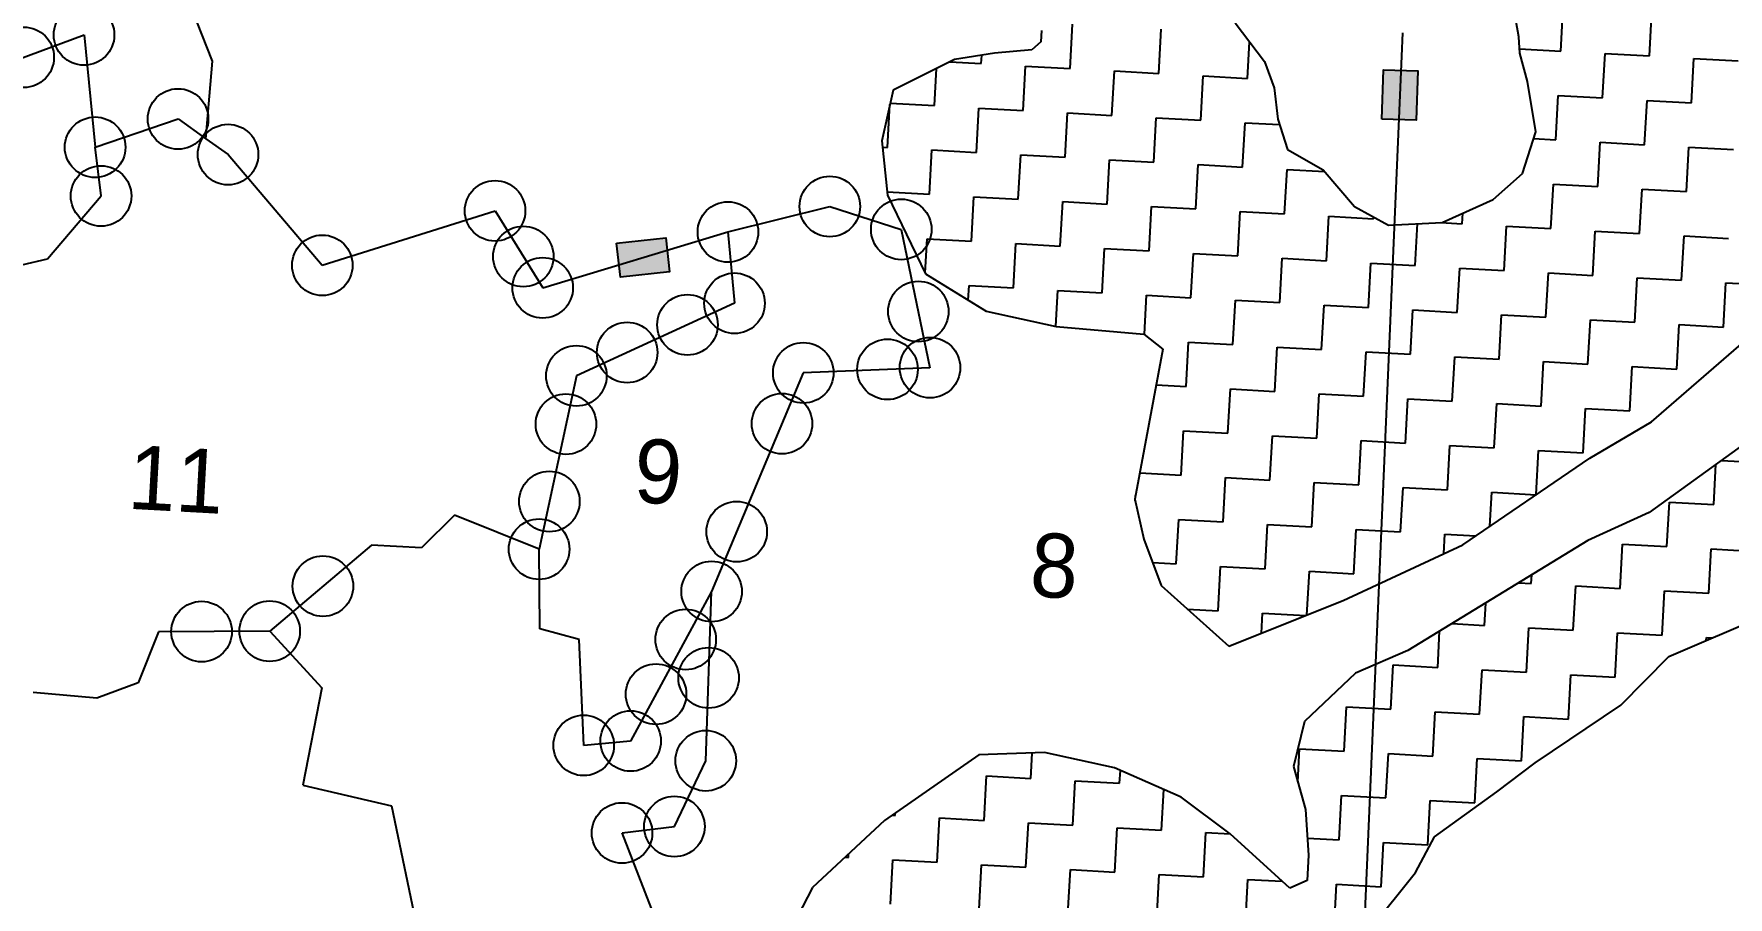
# Model space of a CAD drawing. Header units: metres. Extents: x 277693 to 280943, y 2038920 to 2043234.
# Drawn here: x 279061.3 to 279542.1, y 2039971.3 to 2040216.4 of the extents above; entities that cross this region are included whole.
import ezdxf
from ezdxf.enums import TextEntityAlignment as Align

# ---------------------------------------------------------------- set-up
doc = ezdxf.new("R2010")
doc.units = ezdxf.units.M
doc.header["$MEASUREMENT"] = 0
for name, color, linetype in [('POLY_HATCH', 12, 'Continuous'), ('POLY_PARCEL', 6, 'Continuous'), ('TEXT_PARCEL', 7, 'Continuous')]:
    doc.layers.add(name, color=color, linetype=linetype)
doc.styles.add('TEXT_MAP', font='KRDEV050.TTF', dxfattribs={"height": 2.5})

# ---------------------------------------------------------------- blocks, each defined once
blk = doc.blocks.new('344')
for points in [[(279453.55, 2040191.81), (279454.04, 2040205.84), (279444.33, 2040206.18), (279443.84, 2040192.15)], [(279227.75, 2040147.26), (279241.71, 2040148.79), (279240.65, 2040158.45), (279226.69, 2040156.91)]]:
    blk.add_hatch(color=256).paths.add_polyline_path(points)
for points in [[(279443.84, 2040192.15), (279444.33, 2040206.18), (279454.04, 2040205.84), (279453.55, 2040191.81)], [(279226.69, 2040156.91), (279240.65, 2040158.45), (279241.71, 2040148.79), (279227.75, 2040147.26)]]:
    blk.add_lwpolyline(points, close=True)
for centre in [(279075.54, 2040216.05), (279058.42, 2040209.7), (279102.22, 2040192.2), (279078.68, 2040184.17), (279116.4, 2040182.09), (279080.37, 2040170.33), (279192.17, 2040166.13), (279287.18, 2040167.36), (279307.46, 2040160.84), (279258.28, 2040160.11), (279200.2, 2040153.16), (279143.16, 2040150.66), (279205.7, 2040144.26), (279260.12, 2040139.88), (279312.3, 2040137.55), (279246.8, 2040133.76), (279229.66, 2040125.89), (279215.25, 2040119.27), (279279.66, 2040120.14), (279303.54, 2040121.11), (279315.61, 2040121.59), (279212.3, 2040105.57), (279273.61, 2040105.69), (279207.59, 2040083.61), (279260.76, 2040075.03), (279204.68, 2040070.07), (279143.33, 2040059.58), (279253.64, 2040058.04), (279108.9, 2040046.67), (279128.22, 2040046.78), (279246.28, 2040044.44), (279252.79, 2040033.54), (279237.87, 2040028.91), (279217.33, 2040014.37), (279230.66, 2040015.6), (279251.97, 2040010), (279228.22, 2039989.5), (279243.08, 2039991.34)]:
    blk.add_circle(centre, 8.59)
at = {"layer": 'POLY_HATCH'}
for p, q in [((279482.72, 2040215.56), (279481.53, 2040222.44)), ((279347.21, 2040217.35), (279347.03, 2040214.14)), ((279402.24, 2040219.48), (279410.54, 2040208.55)), ((279347.03, 2040214.14), (279344.49, 2040211.86)), ((279482.99, 2040210.84), (279482.72, 2040215.56)), ((279322.57, 2040209.04), (279305.16, 2040200.33)), ((279333.95, 2040210.83), (279322.57, 2040209.04)), ((279344.49, 2040211.86), (279333.95, 2040210.83)), ((279410.54, 2040208.55), (279413.27, 2040201.06)), ((279485.17, 2040202.86), (279482.99, 2040210.84)), ((279487.52, 2040188.59), (279485.17, 2040202.86)), ((279305.16, 2040200.33), (279301.95, 2040186.01)), ((279413.27, 2040201.06), (279414.35, 2040192.1)), ((279414.35, 2040192.1), (279417.03, 2040183.57)), ((279483.73, 2040176.75), (279487.52, 2040188.59)), ((279301.95, 2040186.01), (279303.52, 2040170.61)), ((279417.03, 2040183.57), (279427.19, 2040177.78)), ((279427.19, 2040177.78), (279436.04, 2040167.34)), ((279475.46, 2040169.35), (279483.73, 2040176.75)), ((279303.52, 2040170.61), (279314.38, 2040148.26)), ((279460.95, 2040162.82), (279475.46, 2040169.35)), ((279436.04, 2040167.34), (279445.71, 2040162.09)), ((279445.71, 2040162.09), (279460.95, 2040162.82)), ((279314.38, 2040148.26), (279331.53, 2040137.64)), ((279331.53, 2040137.64), (279351.45, 2040133.32)), ((279351.45, 2040133.32), (279376.32, 2040131.14)), ((279376.32, 2040131.14), (279381.72, 2040126.82)), ((279381.72, 2040126.82), (279373.74, 2040084.3)), ((279520.34, 2040106.24), (279546.58, 2040128.96)), ((279502.84, 2040095.92), (279520.34, 2040106.24)), ((279546.55, 2040099.91), (279519.68, 2040080.45)), ((279466.81, 2040071.32), (279502.84, 2040095.92)), ((279373.74, 2040084.3), (279376.33, 2040072.88)), ((279519.68, 2040080.45), (279502.31, 2040072.54)), ((279376.33, 2040072.88), (279381.25, 2040059.71)), ((279432.89, 2040055.47), (279466.81, 2040071.32)), ((279502.31, 2040072.54), (279451.24, 2040041.26)), ((279381.25, 2040059.71), (279400.46, 2040042.54)), ((279400.46, 2040042.54), (279432.89, 2040055.47)), ((279525.3, 2040039.55), (279556.69, 2040053.13)), ((279451.24, 2040041.26), (279436.38, 2040034.83)), ((279511.64, 2040025.8), (279525.3, 2040039.55)), ((279436.38, 2040034.83), (279421.91, 2040021.13)), ((279487.36, 2040009.41), (279511.64, 2040025.8)), ((279421.91, 2040021.13), (279418.79, 2040008.41)), ((279329.49, 2040011.72), (279302.66, 2039993.06)), ((279348.06, 2040012.31), (279329.49, 2040011.72)), ((279367.98, 2040007.99), (279348.06, 2040012.31)), ((279386.87, 2039999.69), (279367.98, 2040007.99)), ((279418.79, 2040008.41), (279422.15, 2039996.14)), ((279476.43, 2040001.15), (279487.36, 2040009.41)), ((279458.79, 2039988.43), (279476.43, 2040001.15)), ((279400.81, 2039989.26), (279386.87, 2039999.69)), ((279422.15, 2039996.14), (279423.05, 2039983.2)), ((279302.66, 2039993.06), (279282.26, 2039974.04)), ((279417.69, 2039973.82), (279400.81, 2039989.26)), ((279453.4, 2039978.25), (279458.79, 2039988.43)), ((279423.05, 2039983.2), (279422.65, 2039975.97)), ((279440.41, 2039962.05), (279453.4, 2039978.25)), ((279282.26, 2039974.04), (279257.75, 2039926.82)), ((279422.65, 2039975.97), (279417.69, 2039973.82))]:
    blk.add_line(p, q, dxfattribs=at)
at = {"layer": 'POLY_HATCH', "linetype": 'Continuous'}
for p, q in [((279494.59, 2040211.46), (279495.29, 2040224.06)), ((279519.78, 2040210.08), (279520.48, 2040222.67)), ((279355.35, 2040206.51), (279356.04, 2040219.11)), ((279380.54, 2040205.12), (279381.23, 2040217.72)), ((279405.73, 2040203.73), (279406.3, 2040214.13)), ((279321.27, 2040208.39), (279330.16, 2040207.9)), ((279330.16, 2040207.9), (279330.29, 2040210.25)), ((279482.91, 2040212.11), (279494.59, 2040211.46)), ((279506.49, 2040198.17), (279507.19, 2040210.77)), ((279507.19, 2040210.77), (279519.78, 2040210.08)), ((279531.68, 2040196.78), (279532.38, 2040209.38)), ((279532.38, 2040209.38), (279544.97, 2040208.69)), ((279316.87, 2040196), (279317.45, 2040206.48)), ((279342.06, 2040194.61), (279342.75, 2040207.21)), ((279342.75, 2040207.21), (279355.35, 2040206.51)), ((279367.25, 2040193.22), (279367.94, 2040205.82)), ((279367.94, 2040205.82), (279380.54, 2040205.12)), ((279392.44, 2040191.83), (279393.14, 2040204.43)), ((279393.14, 2040204.43), (279405.73, 2040203.73)), ((279493.2, 2040186.27), (279493.9, 2040198.87)), ((279493.9, 2040198.87), (279506.49, 2040198.17)), ((279303.58, 2040184.1), (279304.25, 2040196.28)), ((279304.34, 2040196.69), (279316.87, 2040196)), ((279328.77, 2040182.71), (279329.46, 2040195.3)), ((279329.46, 2040195.3), (279342.06, 2040194.61)), ((279353.96, 2040181.32), (279354.65, 2040193.92)), ((279354.65, 2040193.92), (279367.25, 2040193.22)), ((279518.39, 2040184.88), (279519.09, 2040197.48)), ((279519.09, 2040197.48), (279531.68, 2040196.78)), ((279379.15, 2040179.93), (279379.84, 2040192.53)), ((279379.84, 2040192.53), (279392.44, 2040191.83)), ((279404.34, 2040178.54), (279405.04, 2040191.14)), ((279405.04, 2040191.14), (279414.82, 2040190.6)), ((279302.13, 2040184.18), (279303.58, 2040184.1)), ((279486.89, 2040186.62), (279493.2, 2040186.27)), ((279505.1, 2040172.98), (279505.8, 2040185.58)), ((279505.8, 2040185.58), (279518.39, 2040184.88)), ((279530.29, 2040171.59), (279530.99, 2040184.19)), ((279530.99, 2040184.19), (279543.59, 2040183.49)), ((279315.48, 2040170.81), (279316.17, 2040183.4)), ((279316.17, 2040183.4), (279328.77, 2040182.71)), ((279340.67, 2040169.42), (279341.36, 2040182.01)), ((279341.36, 2040182.01), (279353.96, 2040181.32)), ((279365.86, 2040168.03), (279366.55, 2040180.63)), ((279366.55, 2040180.63), (279379.15, 2040179.93)), ((279391.05, 2040166.64), (279391.75, 2040179.24)), ((279391.75, 2040179.24), (279404.34, 2040178.54)), ((279416.24, 2040165.25), (279416.94, 2040177.85)), ((279416.94, 2040177.85), (279427.63, 2040177.26)), ((279303.43, 2040171.47), (279315.48, 2040170.81)), ((279327.38, 2040157.52), (279328.07, 2040170.11)), ((279328.07, 2040170.11), (279340.67, 2040169.42)), ((279491.81, 2040161.08), (279492.51, 2040173.68)), ((279492.51, 2040173.68), (279505.1, 2040172.98)), ((279517, 2040159.69), (279517.7, 2040172.29)), ((279517.7, 2040172.29), (279530.29, 2040171.59)), ((279352.57, 2040156.13), (279353.26, 2040168.72)), ((279353.26, 2040168.72), (279365.86, 2040168.03)), ((279377.76, 2040154.74), (279378.46, 2040167.33)), ((279378.46, 2040167.33), (279391.05, 2040166.64)), ((279402.95, 2040153.35), (279403.65, 2040165.95)), ((279403.65, 2040165.95), (279416.24, 2040165.25)), ((279428.14, 2040151.96), (279428.84, 2040164.56)), ((279428.84, 2040164.56), (279441.43, 2040163.86)), ((279441.43, 2040163.86), (279441.46, 2040164.4)), ((279466.62, 2040162.47), (279466.79, 2040165.45)), ((279453.33, 2040150.57), (279453.99, 2040162.49)), ((279460.6, 2040162.8), (279466.62, 2040162.47)), ((279478.52, 2040149.18), (279479.22, 2040161.78)), ((279479.22, 2040161.78), (279491.81, 2040161.08)), ((279503.71, 2040147.79), (279504.41, 2040160.39)), ((279504.41, 2040160.39), (279517, 2040159.69)), ((279314.25, 2040148.52), (279314.78, 2040158.21)), ((279314.78, 2040158.21), (279327.38, 2040157.52)), ((279339.28, 2040144.23), (279339.97, 2040156.82)), ((279339.97, 2040156.82), (279352.57, 2040156.13)), ((279364.47, 2040142.84), (279365.17, 2040155.43)), ((279365.17, 2040155.43), (279377.76, 2040154.74)), ((279528.91, 2040146.4), (279529.6, 2040159)), ((279529.6, 2040159), (279542.2, 2040158.3)), ((279389.66, 2040141.45), (279390.36, 2040154.04)), ((279390.36, 2040154.04), (279402.95, 2040153.35)), ((279414.85, 2040140.06), (279415.55, 2040152.66)), ((279415.55, 2040152.66), (279428.14, 2040151.96)), ((279440.04, 2040138.67), (279440.74, 2040151.27)), ((279440.74, 2040151.27), (279453.33, 2040150.57)), ((279465.23, 2040137.28), (279465.93, 2040149.88)), ((279465.93, 2040149.88), (279478.52, 2040149.18)), ((279490.42, 2040135.89), (279491.12, 2040148.49)), ((279491.12, 2040148.49), (279503.71, 2040147.79)), ((279515.62, 2040134.5), (279516.31, 2040147.1)), ((279516.31, 2040147.1), (279528.91, 2040146.4)), ((279540.81, 2040133.11), (279541.5, 2040145.71)), ((279541.5, 2040145.71), (279554.1, 2040145.01)), ((279326.46, 2040140.78), (279326.68, 2040144.92)), ((279326.68, 2040144.92), (279339.28, 2040144.23)), ((279351.31, 2040133.35), (279351.88, 2040143.53)), ((279351.88, 2040143.53), (279364.47, 2040142.84)), ((279376.46, 2040131.13), (279377.07, 2040142.14)), ((279377.07, 2040142.14), (279389.66, 2040141.45)), ((279401.56, 2040128.16), (279402.26, 2040140.75)), ((279402.26, 2040140.75), (279414.85, 2040140.06)), ((279426.75, 2040126.77), (279427.45, 2040139.37)), ((279427.45, 2040139.37), (279440.04, 2040138.67)), ((279451.94, 2040125.38), (279452.64, 2040137.98)), ((279452.64, 2040137.98), (279465.23, 2040137.28)), ((279477.13, 2040123.99), (279477.83, 2040136.59)), ((279477.83, 2040136.59), (279490.42, 2040135.89)), ((279502.33, 2040122.6), (279503.02, 2040135.2)), ((279503.02, 2040135.2), (279515.62, 2040134.5)), ((279527.52, 2040121.21), (279528.21, 2040133.81)), ((279528.21, 2040133.81), (279540.81, 2040133.11)), ((279388.27, 2040116.26), (279388.97, 2040128.85)), ((279388.97, 2040128.85), (279401.56, 2040128.16)), ((279413.46, 2040114.87), (279414.16, 2040127.46)), ((279414.16, 2040127.46), (279426.75, 2040126.77)), ((279438.65, 2040113.48), (279439.35, 2040126.08)), ((279439.35, 2040126.08), (279451.94, 2040125.38)), ((279463.84, 2040112.09), (279464.54, 2040124.69)), ((279464.54, 2040124.69), (279477.13, 2040123.99)), ((279489.04, 2040110.7), (279489.73, 2040123.3)), ((279489.73, 2040123.3), (279502.33, 2040122.6)), ((279514.23, 2040109.31), (279514.92, 2040121.91)), ((279514.92, 2040121.91), (279527.52, 2040121.21)), ((279379.83, 2040116.72), (279388.27, 2040116.26)), ((279400.17, 2040102.97), (279400.87, 2040115.56)), ((279400.87, 2040115.56), (279413.46, 2040114.87)), ((279425.36, 2040101.58), (279426.06, 2040114.17)), ((279426.06, 2040114.17), (279438.65, 2040113.48)), ((279450.55, 2040100.19), (279451.25, 2040112.79)), ((279451.25, 2040112.79), (279463.84, 2040112.09)), ((279475.75, 2040098.8), (279476.44, 2040111.4)), ((279476.44, 2040111.4), (279489.04, 2040110.7)), ((279500.94, 2040097.41), (279501.63, 2040110.01)), ((279501.63, 2040110.01), (279514.23, 2040109.31)), ((279386.88, 2040091.07), (279387.58, 2040103.66)), ((279387.58, 2040103.66), (279400.17, 2040102.97)), ((279412.07, 2040089.68), (279412.77, 2040102.27)), ((279412.77, 2040102.27), (279425.36, 2040101.58)), ((279437.26, 2040088.29), (279437.96, 2040100.88)), ((279437.96, 2040100.88), (279450.55, 2040100.19)), ((279462.46, 2040086.9), (279463.15, 2040099.5)), ((279463.15, 2040099.5), (279475.75, 2040098.8)), ((279487.65, 2040085.55), (279488.34, 2040098.11)), ((279488.34, 2040098.11), (279500.94, 2040097.41)), ((279538.03, 2040082.73), (279538.66, 2040094.2)), ((279540.11, 2040095.25), (279551.32, 2040094.63)), ((279375.13, 2040091.72), (279386.88, 2040091.07)), ((279398.78, 2040077.78), (279399.48, 2040090.37)), ((279399.48, 2040090.37), (279412.07, 2040089.68)), ((279423.97, 2040076.39), (279424.67, 2040088.98)), ((279424.67, 2040088.98), (279437.26, 2040088.29)), ((279449.17, 2040075), (279449.86, 2040087.59)), ((279449.86, 2040087.59), (279462.46, 2040086.9)), ((279373.85, 2040083.81), (279373.93, 2040085.34)), ((279474.52, 2040076.59), (279475.05, 2040086.21)), ((279475.05, 2040086.21), (279487.59, 2040085.51)), ((279524.74, 2040070.83), (279525.43, 2040083.43)), ((279525.43, 2040083.43), (279538.03, 2040082.73)), ((279385.49, 2040065.88), (279386.19, 2040078.47)), ((279386.19, 2040078.47), (279398.78, 2040077.78)), ((279410.68, 2040064.49), (279411.38, 2040077.08)), ((279411.38, 2040077.08), (279423.97, 2040076.39)), ((279435.88, 2040063.1), (279436.57, 2040075.69)), ((279436.57, 2040075.69), (279449.17, 2040075)), ((279461.46, 2040068.82), (279461.76, 2040074.3)), ((279461.76, 2040074.3), (279470.48, 2040073.82)), ((279511.45, 2040058.93), (279512.14, 2040071.53)), ((279512.14, 2040071.53), (279524.74, 2040070.83)), ((279536.64, 2040057.54), (279537.33, 2040070.14)), ((279537.33, 2040070.14), (279549.93, 2040069.44)), ((279378.81, 2040066.25), (279385.49, 2040065.88)), ((279397.39, 2040052.59), (279398.09, 2040065.18)), ((279398.09, 2040065.18), (279410.68, 2040064.49)), ((279422.59, 2040051.37), (279423.28, 2040063.79)), ((279423.28, 2040063.79), (279435.88, 2040063.1)), ((279482.68, 2040060.52), (279486.26, 2040060.32)), ((279486.26, 2040060.32), (279486.39, 2040062.79)), ((279498.16, 2040047.03), (279498.85, 2040059.63)), ((279498.85, 2040059.63), (279511.45, 2040058.93)), ((279472.97, 2040048.42), (279473.32, 2040054.78)), ((279523.35, 2040045.64), (279524.04, 2040058.24)), ((279524.04, 2040058.24), (279536.64, 2040057.54)), ((279388.68, 2040053.07), (279397.39, 2040052.59)), ((279409.68, 2040046.22), (279409.99, 2040051.89)), ((279409.99, 2040051.89), (279422.22, 2040051.22)), ((279459.68, 2040036.52), (279460.24, 2040046.78)), ((279463.75, 2040048.93), (279472.97, 2040048.42)), ((279484.87, 2040035.13), (279485.56, 2040047.72)), ((279485.56, 2040047.72), (279498.16, 2040047.03)), ((279510.06, 2040033.74), (279510.75, 2040046.33)), ((279510.75, 2040046.33), (279523.35, 2040045.64)), ((279535.9, 2040044.13), (279535.94, 2040044.95)), ((279535.94, 2040044.95), (279537.57, 2040044.86)), ((279446.39, 2040024.62), (279447.08, 2040037.21)), ((279447.08, 2040037.21), (279459.68, 2040036.52)), ((279471.58, 2040023.23), (279472.27, 2040035.82)), ((279472.27, 2040035.82), (279484.87, 2040035.13)), ((279496.77, 2040021.84), (279497.46, 2040034.43)), ((279497.46, 2040034.43), (279510.06, 2040033.74)), ((279433.1, 2040012.72), (279433.79, 2040025.31)), ((279433.79, 2040025.31), (279446.39, 2040024.62)), ((279458.29, 2040011.33), (279458.98, 2040023.92)), ((279458.98, 2040023.92), (279471.58, 2040023.23)), ((279483.48, 2040009.94), (279484.17, 2040022.53)), ((279484.17, 2040022.53), (279496.77, 2040021.84)), ((279344.23, 2040004.98), (279344.63, 2040012.2)), ((279419.98, 2040004.05), (279420.5, 2040013.41)), ((279420.5, 2040013.41), (279433.1, 2040012.72)), ((279445, 2039999.43), (279445.69, 2040012.02)), ((279445.69, 2040012.02), (279458.29, 2040011.33)), ((279470.19, 2039998.04), (279470.88, 2040010.63)), ((279470.88, 2040010.63), (279483.48, 2040009.94)), ((279369.42, 2040003.59), (279369.63, 2040007.27)), ((279330.94, 2039993.08), (279331.64, 2040005.68)), ((279331.64, 2040005.68), (279344.23, 2040004.98)), ((279356.13, 2039991.69), (279356.83, 2040004.29)), ((279356.83, 2040004.29), (279369.42, 2040003.59)), ((279381.33, 2039990.3), (279381.96, 2040001.85)), ((279431.71, 2039987.53), (279432.4, 2040000.12)), ((279432.4, 2040000.12), (279445, 2039999.43)), ((279456.9, 2039986.14), (279457.59, 2039998.73)), ((279457.59, 2039998.73), (279470.19, 2039998.04)), ((279304.77, 2039994.53), (279305.75, 2039994.47)), ((279305.75, 2039994.47), (279305.8, 2039995.24)), ((279317.65, 2039981.18), (279318.35, 2039993.78)), ((279318.35, 2039993.78), (279330.94, 2039993.08)), ((279342.84, 2039979.79), (279343.54, 2039992.39)), ((279343.54, 2039992.39), (279356.13, 2039991.69)), ((279368.04, 2039978.4), (279368.73, 2039991)), ((279368.73, 2039991), (279381.33, 2039990.3)), ((279393.23, 2039977.01), (279393.92, 2039989.61)), ((279393.92, 2039989.61), (279400.84, 2039989.23)), ((279422.71, 2039988.02), (279431.71, 2039987.53)), ((279443.61, 2039974.24), (279444.3, 2039986.83)), ((279444.3, 2039986.83), (279456.9, 2039986.14)), ((279291.47, 2039982.63), (279292.46, 2039982.57)), ((279292.46, 2039982.57), (279292.52, 2039983.6)), ((279304.36, 2039969.28), (279305.06, 2039981.88)), ((279305.06, 2039981.88), (279317.65, 2039981.18)), ((279329.55, 2039967.89), (279330.25, 2039980.49)), ((279330.25, 2039980.49), (279342.84, 2039979.79)), ((279354.75, 2039966.5), (279355.44, 2039979.1)), ((279355.44, 2039979.1), (279368.04, 2039978.4)), ((279379.94, 2039965.11), (279380.63, 2039977.71)), ((279380.63, 2039977.71), (279393.23, 2039977.01)), ((279405.13, 2039963.72), (279405.82, 2039976.32)), ((279405.82, 2039976.32), (279415.55, 2039975.78)), ((279430.32, 2039962.34), (279431.01, 2039974.93)), ((279431.01, 2039974.93), (279443.61, 2039974.24))]:
    blk.add_line(p, q, dxfattribs=at)
at = {"layer": 'POLY_PARCEL'}
for p, q in [((279111.98, 2040208.64), (279093.89, 2040254.82)), ((279032.91, 2040200.24), (279075.54, 2040216.05)), ((279075.54, 2040216.05), (279078.68, 2040184.17)), ((279449.7, 2040216.65), (279434.23, 2039856.21)), ((279110.1, 2040186.58), (279111.98, 2040208.64)), ((279078.68, 2040184.17), (279102.22, 2040192.2)), ((279102.22, 2040192.2), (279110.1, 2040186.58)), ((279080.37, 2040170.33), (279078.68, 2040184.17)), ((279110.1, 2040186.58), (279116.4, 2040182.09)), ((279116.4, 2040182.09), (279143.16, 2040150.66)), ((279065.14, 2040152.51), (279080.37, 2040170.33)), ((279143.16, 2040150.66), (279192.17, 2040166.13)), ((279192.17, 2040166.13), (279205.7, 2040144.26)), ((279258.28, 2040160.11), (279287.18, 2040167.36)), ((279287.18, 2040167.36), (279307.46, 2040160.84)), ((279205.7, 2040144.26), (279258.28, 2040160.11)), ((279258.28, 2040160.11), (279260.12, 2040139.88)), ((279307.46, 2040160.84), (279315.61, 2040121.59)), ((279017.36, 2040141.39), (279065.14, 2040152.51)), ((279260.12, 2040139.88), (279215.25, 2040119.27)), ((279315.61, 2040121.59), (279279.66, 2040120.14)), ((279215.25, 2040119.27), (279204.68, 2040070.07)), ((279279.66, 2040120.14), (279253.64, 2040058.04)), ((279180.64, 2040079.74), (279171.28, 2040070.43)), ((279204.68, 2040070.07), (279180.64, 2040079.74)), ((279157.08, 2040071.22), (279128.22, 2040046.78)), ((279171.28, 2040070.43), (279157.08, 2040071.22)), ((279204.9, 2040047.46), (279204.68, 2040070.07)), ((279253.64, 2040058.04), (279230.66, 2040015.6)), ((279251.97, 2040010), (279253.64, 2040058.04)), ((279096.68, 2040046.6), (279090.93, 2040032.1)), ((279128.22, 2040046.78), (279096.68, 2040046.6)), ((279128.22, 2040046.78), (279143.05, 2040030.74)), ((279216.03, 2040044.4), (279204.9, 2040047.46)), ((279217.33, 2040014.37), (279216.03, 2040044.4)), ((279090.93, 2040032.1), (279079.16, 2040027.8)), ((279143.05, 2040030.74), (279137.6, 2040003.05)), ((279079.16, 2040027.8), (279061.11, 2040029.35)), ((279230.66, 2040015.6), (279217.33, 2040014.37)), ((279243.08, 2039991.34), (279251.97, 2040010)), ((279137.6, 2040003.05), (279162.83, 2039997.24)), ((279162.83, 2039997.24), (279178.75, 2039920.74)), ((279228.22, 2039989.5), (279243.08, 2039991.34)), ((279241.57, 2039955.37), (279228.22, 2039989.5))]:
    blk.add_line(p, q, dxfattribs=at)
at = {"layer": 'TEXT_PARCEL', "style": 'TEXT_MAP'}
for s, height, p in [('11', 18.165, (279101.69, 2040089.89)), ('9', 18.16, (279238.51, 2040092.12)), ('8', 18.16, (279350.92, 2040065.41))]:
    blk.add_text(s, height=height, rotation=356.8431, dxfattribs=at).set_placement(p, align=Align.MIDDLE)

msp = doc.modelspace()

# ---------------------------------------------------------------- block references
msp.add_blockref('344', (0, 0))

doc.saveas('drawing.dxf')
